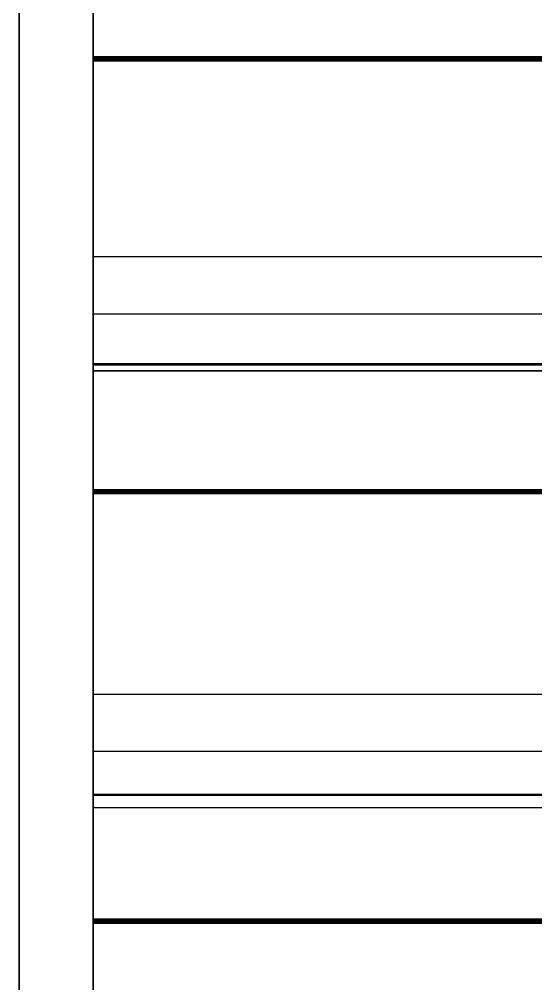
# Model space of a CAD drawing. Header units: millimetres. Extents: x -85 to 1059, y -155 to 155.
# Drawn here: x 1000 to 1003.5, y -56.87 to -50.34 of the extents above; entities that cross this region are included whole.
import ezdxf

# ---------------------------------------------------------------- set-up
doc = ezdxf.new("R2010")
doc.units = ezdxf.units.MM
doc.header["$MEASUREMENT"] = 0
doc.layers.add('Default', color=7, linetype='Continuous', true_color=0x000000)

msp = doc.modelspace()

# ---------------------------------------------------------------- linework, layer by layer
at = {"layer": 'Default'}
for points, knots in [([(1000, 0, -154), (1000, -154, -154), (1000, -154), (1000, -154, 154), (1000, 0, 154), (1000, 154, 154), (1000, 154), (1000, 154, -154), (1000, 0, -154)], [0, 0, 0, 241.902634, 241.902634, 483.805269, 483.805269, 725.707903, 725.707903, 967.610537, 967.610537, 967.610537]), ([(1000, 0, -150), (1000, -150, -150), (1000, -150), (1000, -150, 150), (1000, 0, 150), (1000, 150, 150), (1000, 150), (1000, 150, -150), (1000, 0, -150)], [0, 0, 0, 235.619449, 235.619449, 471.238898, 471.238898, 706.858347, 706.858347, 942.477796, 942.477796, 942.477796])]:
    msp.add_rational_spline(points, [1, 0.707106781187, 1, 0.707106781187, 1, 0.707106781187, 1, 0.707106781187, 1], degree=2, knots=knots, dxfattribs=at)
for points, degree, knots in [([(1000.5, 0.0018, 150.0005), (1000.5, 82.8446, 150.0005), (1000.5, 150.0018, 82.8432), (1000.5, 150.0018, 0.0004), (1000.5, 150.0018, -82.8427), (1000.5, 82.8446, -150), (1000.5, 0.0018, -150), (1000.5, -82.8411, -150), (1000.5, -149.9983, -82.8427), (1000.5, -149.9983, 0.0004), (1000.5, -149.9983, 82.8432), (1000.5, -82.8411, 150.0005), (1000.5, 0.0018, 150.0005)], 3, [-5, -5, -5, -5, -4, -4, -4, -3, -3, -3, -2, -2, -2, -1, -1, -1, -1]), ([(1000.5, 0.3488, 139.7504), (1000.5, -76.9709, 139.7504), (1000.5, -139.6511, 77.0702), (1000.5, -139.6511, -0.2498), (1000.5, -139.6511, -77.5699), (1000.5, -76.9709, -140.2497), (1000.5, 0.3488, -140.2497), (1000.5, 77.6689, -140.2497), (1000.5, 140.349, -77.5699), (1000.5, 140.349, -0.2498), (1000.5, 140.349, 77.0702), (1000.5, 77.6689, 139.7504), (1000.5, 0.3488, 139.7504)], 3, [20636, 20636, 20636, 20636, 20637, 20637, 20637, 20638, 20638, 20638, 20639, 20639, 20639, 20640, 20640, 20640, 20640]), ([(1000.5, 0.0018, 140.0004), (1000.5, -77.318, 140.0004), (1000.5, -139.9981, 77.3202), (1000.5, -139.9981, 0.0002), (1000.5, -139.9981, -77.3199), (1000.5, -77.318, -139.9997), (1000.5, 0.0018, -139.9997), (1000.5, 77.3215, -139.9997), (1000.5, 140.002, -77.3199), (1000.5, 140.002, 0.0002), (1000.5, 140.002, 77.3202), (1000.5, 77.3215, 140.0004), (1000.5, 0.0018, 140.0004)], 3, [-1, -1, -1, -1, 0, 0, 0, 1, 1, 1, 2, 2, 2, 3, 3, 3, 3]), ([(1000.5, -49.7414, -144.7654), (1000.5, -49.8805, -144.7169), (1000.5, -50.0197, -144.6684), (1000.5, -50.167, -144.6169), (1000.5, -50.3143, -144.5654), (1000.5, -50.4533, -144.5163), (1000.5, -50.5923, -144.4673)], 2, [11490, 11490, 11490, 11491, 11491, 11492, 11492, 11493, 11493, 11493]), ([(1000.5, -50.5923, 143.9677), (1000.5, -50.4533, 144.0167), (1000.5, -50.3143, 144.0658), (1000.5, -50.167, 144.1173), (1000.5, -50.0197, 144.1688), (1000.5, -49.8805, 144.2171), (1000.5, -49.7414, 144.2654)], 2, [19597, 19597, 19597, 19598, 19598, 19599, 19599, 19600, 19600, 19600]), ([(1000.5, -51.9452, 145.6582), (1000.5, -51.9394, 145.651), (1000.5, -51.9335, 145.6437), (1000.5, -51.8993, 145.6025), (1000.5, -51.8651, 145.5612), (1000.5, -51.8311, 145.5199), (1000.5, -51.797, 145.4786), (1000.5, -51.7635, 145.4375), (1000.5, -51.73, 145.3964), (1000.5, -51.6966, 145.3557), (1000.5, -51.6633, 145.315), (1000.5, -51.6302, 145.274), (1000.5, -51.597, 145.2331), (1000.5, -51.5642, 145.1927), (1000.5, -51.5314, 145.1523), (1000.5, -51.4987, 145.1118), (1000.5, -51.4661, 145.0712), (1000.5, -51.4338, 145.0311), (1000.5, -51.4016, 144.9911), (1000.5, -51.3696, 144.9511), (1000.5, -51.3377, 144.911), (1000.5, -51.3059, 144.8713), (1000.5, -51.2742, 144.8317), (1000.5, -51.2426, 144.7918), (1000.5, -51.2111, 144.7519), (1000.5, -51.18, 144.7126), (1000.5, -51.149, 144.6733), (1000.5, -51.1181, 144.6337), (1000.5, -51.0872, 144.5942), (1000.5, -51.0565, 144.5551), (1000.5, -51.0258, 144.5159), (1000.5, -50.9953, 144.4769), (1000.5, -50.9648, 144.438), (1000.5, -50.9346, 144.3991), (1000.5, -50.9045, 144.3603), (1000.5, -50.8747, 144.3217), (1000.5, -50.8449, 144.2831), (1000.5, -50.8152, 144.2445), (1000.5, -50.7856, 144.2058), (1000.5, -50.7563, 144.1675), (1000.5, -50.727, 144.1293), (1000.5, -50.6979, 144.0912), (1000.5, -50.6688, 144.0531), (1000.5, -50.6424, 144.0183), (1000.5, -50.6159, 143.9836)], 2, [19566, 19566, 19566, 19567.045455, 19567.045455, 19568.090909, 19568.090909, 19569.136364, 19569.136364, 19570.181818, 19570.181818, 19571.227273, 19571.227273, 19572.272727, 19572.272727, 19573.318182, 19573.318182, 19574.363636, 19574.363636, 19575.409091, 19575.409091, 19576.454545, 19576.454545, 19577.5, 19577.5, 19578.545455, 19578.545455, 19579.590909, 19579.590909, 19580.636364, 19580.636364, 19581.681818, 19581.681818, 19582.727273, 19582.727273, 19583.772727, 19583.772727, 19584.818182, 19584.818182, 19585.863636, 19585.863636, 19586.909091, 19586.909091, 19587.954545, 19587.954545, 19589, 19589, 19589]), ([(1000.5, -50.6198, -144.4881), (1000.5, -50.6443, -144.5206), (1000.5, -50.6688, -144.553), (1000.5, -50.6979, -144.5911), (1000.5, -50.727, -144.6292), (1000.5, -50.7563, -144.6675), (1000.5, -50.7856, -144.7058), (1000.5, -50.8152, -144.744), (1000.5, -50.8449, -144.7823), (1000.5, -50.8747, -144.8211), (1000.5, -50.9045, -144.8599), (1000.5, -50.9346, -144.8987), (1000.5, -50.9648, -144.9375), (1000.5, -50.9953, -144.9765), (1000.5, -51.0258, -145.0155), (1000.5, -51.0565, -145.0547), (1000.5, -51.0872, -145.0938), (1000.5, -51.1181, -145.1332), (1000.5, -51.149, -145.1725), (1000.5, -51.18, -145.212), (1000.5, -51.2111, -145.2515), (1000.5, -51.2426, -145.2912), (1000.5, -51.2742, -145.3309), (1000.5, -51.3059, -145.3709), (1000.5, -51.3377, -145.411), (1000.5, -51.3696, -145.4508), (1000.5, -51.4016, -145.4907), (1000.5, -51.4338, -145.5311), (1000.5, -51.4661, -145.5715), (1000.5, -51.4987, -145.6117), (1000.5, -51.5314, -145.6519), (1000.5, -51.5642, -145.6925), (1000.5, -51.597, -145.7331), (1000.5, -51.6302, -145.7738), (1000.5, -51.6633, -145.8146), (1000.5, -51.6966, -145.8555), (1000.5, -51.73, -145.8964), (1000.5, -51.7635, -145.9375), (1000.5, -51.797, -145.9786), (1000.5, -51.8311, -146.0197), (1000.5, -51.8651, -146.0608), (1000.5, -51.8993, -146.1022), (1000.5, -51.9335, -146.1437), (1000.5, -51.9394, -146.1507), (1000.5, -51.9452, -146.1578)], 2, [11502, 11502, 11502, 11503, 11503, 11504, 11504, 11505, 11505, 11506, 11506, 11507, 11507, 11508, 11508, 11509, 11509, 11510, 11510, 11511, 11511, 11512, 11512, 11513, 11513, 11514, 11514, 11515, 11515, 11516, 11516, 11517, 11517, 11518, 11518, 11519, 11519, 11520, 11520, 11521, 11521, 11522, 11522, 11523, 11523, 11524, 11524, 11524]), ([(1000.5, -52.7192, -145.8597), (1000.5, -52.7192, -145.8059), (1000.5, -52.7192, -145.7521), (1000.5, -52.7188, -145.6988), (1000.5, -52.7185, -145.6456), (1000.5, -52.7181, -145.5925), (1000.5, -52.7178, -145.5394), (1000.5, -52.7172, -145.4866), (1000.5, -52.7167, -145.4339), (1000.5, -52.7162, -145.3813), (1000.5, -52.7156, -145.3288), (1000.5, -52.7149, -145.2766), (1000.5, -52.7142, -145.2244), (1000.5, -52.7134, -145.1725), (1000.5, -52.7125, -145.1206), (1000.5, -52.7116, -145.0691), (1000.5, -52.7107, -145.0176), (1000.5, -52.7097, -144.9663), (1000.5, -52.7086, -144.915), (1000.5, -52.7077, -144.8642), (1000.5, -52.7068, -144.8134), (1000.5, -52.7056, -144.7627), (1000.5, -52.7044, -144.7121), (1000.5, -52.7031, -144.6617), (1000.5, -52.7019, -144.6112), (1000.5, -52.7005, -144.5613), (1000.5, -52.6991, -144.5114), (1000.5, -52.6975, -144.4616), (1000.5, -52.6959, -144.4119), (1000.5, -52.6945, -144.3623), (1000.5, -52.6931, -144.3128), (1000.5, -52.6913, -144.2637), (1000.5, -52.6895, -144.2147), (1000.5, -52.6878, -144.166), (1000.5, -52.686, -144.1173), (1000.5, -52.6843, -144.0687), (1000.5, -52.6825, -144.02), (1000.5, -52.6807, -143.9718), (1000.5, -52.679, -143.9237), (1000.5, -52.6768, -143.8757), (1000.5, -52.6747, -143.8277), (1000.5, -52.6728, -143.7841), (1000.5, -52.6708, -143.7406)], 2, [11527, 11527, 11527, 11528.047619, 11528.047619, 11529.095238, 11529.095238, 11530.142857, 11530.142857, 11531.190476, 11531.190476, 11532.238095, 11532.238095, 11533.285714, 11533.285714, 11534.333333, 11534.333333, 11535.380952, 11535.380952, 11536.428571, 11536.428571, 11537.47619, 11537.47619, 11538.52381, 11538.52381, 11539.571429, 11539.571429, 11540.619048, 11540.619048, 11541.666667, 11541.666667, 11542.714286, 11542.714286, 11543.761905, 11543.761905, 11544.809524, 11544.809524, 11545.857143, 11545.857143, 11546.904762, 11546.904762, 11547.952381, 11547.952381, 11549, 11549, 11549]), ([(1000.5, -52.6708, -143.7406), (1000.5, -52.671, -143.7379), (1000.5, -52.6712, -143.7353), (1000.5, -52.6714, -143.7328), (1000.5, -52.6716, -143.7303)], 2, [11549, 11549, 11549, 11550, 11550, 11551, 11551, 11551]), ([(1000.5, -52.6716, 143.2304), (1000.5, -52.6714, 143.2329), (1000.5, -52.6712, 143.2353), (1000.5, -52.671, 143.2382), (1000.5, -52.6708, 143.241)], 2, [19539, 19539, 19539, 19540, 19540, 19541, 19541, 19541]), ([(1000.5, -52.6708, 143.241), (1000.5, -52.6728, 143.2845), (1000.5, -52.6747, 143.3281), (1000.5, -52.6768, 143.3759), (1000.5, -52.679, 143.4237), (1000.5, -52.6807, 143.472), (1000.5, -52.6825, 143.5204), (1000.5, -52.6843, 143.5689), (1000.5, -52.686, 143.6174), (1000.5, -52.6878, 143.6662), (1000.5, -52.6895, 143.7151), (1000.5, -52.6913, 143.7641), (1000.5, -52.6931, 143.8132), (1000.5, -52.6945, 143.8626), (1000.5, -52.6959, 143.912), (1000.5, -52.6975, 143.9619), (1000.5, -52.6991, 144.0118), (1000.5, -52.7005, 144.0617), (1000.5, -52.7019, 144.1116), (1000.5, -52.7031, 144.1619), (1000.5, -52.7044, 144.2122), (1000.5, -52.7056, 144.2628), (1000.5, -52.7068, 144.3134), (1000.5, -52.7077, 144.3644), (1000.5, -52.7086, 144.4154), (1000.5, -52.7097, 144.4667), (1000.5, -52.7107, 144.518), (1000.5, -52.7116, 144.5697), (1000.5, -52.7125, 144.6214), (1000.5, -52.7134, 144.6731), (1000.5, -52.7142, 144.7248), (1000.5, -52.7149, 144.777), (1000.5, -52.7156, 144.8292), (1000.5, -52.7162, 144.8817), (1000.5, -52.7167, 144.9343), (1000.5, -52.7172, 144.987), (1000.5, -52.7178, 145.0398), (1000.5, -52.7181, 145.0927), (1000.5, -52.7185, 145.1456), (1000.5, -52.7188, 145.1991), (1000.5, -52.7192, 145.2525), (1000.5, -52.7192, 145.3063), (1000.5, -52.7192, 145.3601)], 2, [19541, 19541, 19541, 19542.047619, 19542.047619, 19543.095238, 19543.095238, 19544.142857, 19544.142857, 19545.190476, 19545.190476, 19546.238095, 19546.238095, 19547.285714, 19547.285714, 19548.333333, 19548.333333, 19549.380952, 19549.380952, 19550.428571, 19550.428571, 19551.47619, 19551.47619, 19552.52381, 19552.52381, 19553.571429, 19553.571429, 19554.619048, 19554.619048, 19555.666667, 19555.666667, 19556.714286, 19556.714286, 19557.761905, 19557.761905, 19558.809524, 19558.809524, 19559.857143, 19559.857143, 19560.904762, 19560.904762, 19561.952381, 19561.952381, 19563, 19563, 19563]), ([(1000.5, -52.679, -143.7131), (1000.5, -52.8172, -143.6619), (1000.5, -52.9555, -143.6107), (1000.5, -53.1016, -143.5564), (1000.5, -53.2476, -143.5021), (1000.5, -53.3856, -143.4502), (1000.5, -53.5235, -143.3984)], 2, [11557, 11557, 11557, 11558, 11558, 11559, 11559, 11560, 11560, 11560]), ([(1000.5, -53.5235, 142.8984), (1000.5, -53.3856, 142.9503), (1000.5, -53.2476, 143.0021), (1000.5, -53.1016, 143.0566), (1000.5, -52.9555, 143.1112), (1000.5, -52.8172, 143.1625), (1000.5, -52.679, 143.2138)], 2, [19530, 19530, 19530, 19531, 19531, 19532, 19532, 19533, 19533, 19533]), ([(1000.5, -53.5436, 142.9097), (1000.5, -53.5419, 142.9081), (1000.5, -53.5401, 142.9065), (1000.5, -53.5385, 142.9051), (1000.5, -53.5369, 142.9037)], 2, [19523, 19523, 19523, 19524, 19524, 19525, 19525, 19525]), ([(1000.5, -53.5514, 142.9189), (1000.5, -53.5493, 142.9164), (1000.5, -53.5471, 142.914), (1000.5, -53.5454, 142.9118), (1000.5, -53.5436, 142.9097)], 2, [19521, 19521, 19521, 19522, 19522, 19523, 19523, 19523]), ([(1000.5, -53.5514, -143.4185), (1000.5, -53.5766, -143.4504), (1000.5, -53.6018, -143.4823), (1000.5, -53.6318, -143.5197), (1000.5, -53.6618, -143.5571), (1000.5, -53.6918, -143.5949), (1000.5, -53.7218, -143.6326), (1000.5, -53.7521, -143.6704), (1000.5, -53.7824, -143.7081), (1000.5, -53.8131, -143.7462), (1000.5, -53.8438, -143.7843), (1000.5, -53.8747, -143.8224), (1000.5, -53.9056, -143.8605), (1000.5, -53.9368, -143.899), (1000.5, -53.968, -143.9374), (1000.5, -53.9996, -143.9761), (1000.5, -54.0312, -144.0147), (1000.5, -54.0627, -144.0533), (1000.5, -54.0943, -144.0919), (1000.5, -54.1264, -144.1307), (1000.5, -54.1585, -144.1695), (1000.5, -54.1906, -144.2087), (1000.5, -54.2227, -144.2479), (1000.5, -54.2553, -144.287), (1000.5, -54.288, -144.3262), (1000.5, -54.321, -144.3655), (1000.5, -54.3539, -144.4049), (1000.5, -54.3869, -144.4445), (1000.5, -54.4199, -144.4842), (1000.5, -54.4533, -144.5237), (1000.5, -54.4866, -144.5632), (1000.5, -54.5203, -144.6033), (1000.5, -54.554, -144.6433), (1000.5, -54.5878, -144.6832), (1000.5, -54.6217, -144.7231), (1000.5, -54.6559, -144.7635), (1000.5, -54.6901, -144.8038), (1000.5, -54.7245, -144.8441), (1000.5, -54.7589, -144.8843), (1000.5, -54.7937, -144.9248), (1000.5, -54.8284, -144.9654), (1000.5, -54.8635, -145.006), (1000.5, -54.8986, -145.0466), (1000.5, -54.9048, -145.0536), (1000.5, -54.911, -145.0607)], 2, [11569, 11569, 11569, 11570, 11570, 11571, 11571, 11572, 11572, 11573, 11573, 11574, 11574, 11575, 11575, 11576, 11576, 11577, 11577, 11578, 11578, 11579, 11579, 11580, 11580, 11581, 11581, 11582, 11582, 11583, 11583, 11584, 11584, 11585, 11585, 11586, 11586, 11587, 11587, 11588, 11588, 11589, 11589, 11590, 11590, 11591, 11591, 11591]), ([(1000.5, -54.911, 144.5611), (1000.5, -54.9048, 144.554), (1000.5, -54.8986, 144.547), (1000.5, -54.8635, 144.5064), (1000.5, -54.8284, 144.4658), (1000.5, -54.7937, 144.4253), (1000.5, -54.7589, 144.3847), (1000.5, -54.7245, 144.3445), (1000.5, -54.6901, 144.3042), (1000.5, -54.6559, 144.264), (1000.5, -54.6217, 144.2238), (1000.5, -54.5878, 144.1838), (1000.5, -54.554, 144.1437), (1000.5, -54.5203, 144.1039), (1000.5, -54.4866, 144.064), (1000.5, -54.4533, 144.0241), (1000.5, -54.4199, 143.9843), (1000.5, -54.3869, 143.9449), (1000.5, -54.3539, 143.9056), (1000.5, -54.321, 143.8659), (1000.5, -54.288, 143.8262), (1000.5, -54.2553, 143.7871), (1000.5, -54.2227, 143.7479), (1000.5, -54.1906, 143.7089), (1000.5, -54.1585, 143.67), (1000.5, -54.1264, 143.631), (1000.5, -54.0943, 143.592), (1000.5, -54.0627, 143.5534), (1000.5, -54.0312, 143.5147), (1000.5, -53.9996, 143.4763), (1000.5, -53.968, 143.4378), (1000.5, -53.9368, 143.3995), (1000.5, -53.9056, 143.3613), (1000.5, -53.8747, 143.323), (1000.5, -53.8438, 143.2847), (1000.5, -53.8131, 143.2466), (1000.5, -53.7824, 143.2085), (1000.5, -53.7521, 143.1706), (1000.5, -53.7218, 143.1327), (1000.5, -53.6918, 143.0949), (1000.5, -53.6618, 143.0572), (1000.5, -53.6318, 143.02), (1000.5, -53.6018, 142.9827), (1000.5, -53.5766, 142.9508), (1000.5, -53.5514, 142.9189)], 2, [19499, 19499, 19499, 19500, 19500, 19501, 19501, 19502, 19502, 19503, 19503, 19504, 19504, 19505, 19505, 19506, 19506, 19507, 19507, 19508, 19508, 19509, 19509, 19510, 19510, 19511, 19511, 19512, 19512, 19513, 19513, 19514, 19514, 19515, 19515, 19516, 19516, 19517, 19517, 19518, 19518, 19519, 19519, 19520, 19520, 19521, 19521, 19521]), ([(1000.5, -55.6786, -144.7654), (1000.5, -55.6785, -144.7562), (1000.5, -55.6783, -144.747), (1000.5, -55.6772, -144.6932), (1000.5, -55.6762, -144.6394), (1000.5, -55.6747, -144.586), (1000.5, -55.6733, -144.5326), (1000.5, -55.6717, -144.4796), (1000.5, -55.6702, -144.4267), (1000.5, -55.6686, -144.374), (1000.5, -55.667, -144.3212), (1000.5, -55.6654, -144.2687), (1000.5, -55.6638, -144.2161), (1000.5, -55.6622, -144.1641), (1000.5, -55.6606, -144.112), (1000.5, -55.6587, -144.0602), (1000.5, -55.6568, -144.0083), (1000.5, -55.6548, -143.9568), (1000.5, -55.6529, -143.9053), (1000.5, -55.6508, -143.854), (1000.5, -55.6486, -143.8027), (1000.5, -55.6465, -143.7519), (1000.5, -55.6444, -143.7011), (1000.5, -55.6423, -143.6504), (1000.5, -55.6402, -143.5998), (1000.5, -55.6377, -143.5495), (1000.5, -55.6352, -143.4993), (1000.5, -55.6329, -143.4494), (1000.5, -55.6307, -143.3994), (1000.5, -55.6282, -143.3495), (1000.5, -55.6257, -143.2996), (1000.5, -55.6231, -143.2504), (1000.5, -55.6204, -143.2012), (1000.5, -55.618, -143.1521), (1000.5, -55.6155, -143.1031), (1000.5, -55.6127, -143.0542), (1000.5, -55.6098, -143.0054), (1000.5, -55.607, -142.9569), (1000.5, -55.6042, -142.9084), (1000.5, -55.6014, -142.8602), (1000.5, -55.5985, -142.8121), (1000.5, -55.5954, -142.7643), (1000.5, -55.5922, -142.7165), (1000.5, -55.5897, -142.6759), (1000.5, -55.5873, -142.6353)], 2, [11593, 11593, 11593, 11594, 11594, 11595, 11595, 11596, 11596, 11597, 11597, 11598, 11598, 11599, 11599, 11600, 11600, 11601, 11601, 11602, 11602, 11603, 11603, 11604, 11604, 11605, 11605, 11606, 11606, 11607, 11607, 11608, 11608, 11609, 11609, 11610, 11610, 11611, 11611, 11612, 11612, 11613, 11613, 11614, 11614, 11615, 11615, 11615]), ([(1000.5, -55.5873, -142.6353), (1000.5, -55.5873, -142.6323), (1000.5, -55.5873, -142.6293), (1000.5, -55.5873, -142.6265), (1000.5, -55.5873, -142.6237)], 2, [11615, 11615, 11615, 11616, 11616, 11617, 11617, 11617]), ([(1000.5, -55.5873, -142.6237), (1000.5, -55.5874, -142.6214), (1000.5, -55.5876, -142.6191), (1000.5, -55.5878, -142.6168), (1000.5, -55.588, -142.6145)], 2, [11617, 11617, 11617, 11618, 11618, 11619, 11619, 11619]), ([(1000.5, -55.5873, 142.1241), (1000.5, -55.5873, 142.1269), (1000.5, -55.5873, 142.1297), (1000.5, -55.5873, 142.1327), (1000.5, -55.5873, 142.1357)], 2, [19473, 19473, 19473, 19474, 19474, 19475, 19475, 19475]), ([(1000.5, -55.5873, 142.1357), (1000.5, -55.5897, 142.1763), (1000.5, -55.5922, 142.2169), (1000.5, -55.5954, 142.2647), (1000.5, -55.5985, 142.3125), (1000.5, -55.6014, 142.3608), (1000.5, -55.6042, 142.4091), (1000.5, -55.607, 142.4575), (1000.5, -55.6098, 142.5058), (1000.5, -55.6127, 142.5545), (1000.5, -55.6155, 142.6032), (1000.5, -55.618, 142.6524), (1000.5, -55.6204, 142.7016), (1000.5, -55.6231, 142.751), (1000.5, -55.6257, 142.8004), (1000.5, -55.6282, 142.8499), (1000.5, -55.6307, 142.8995), (1000.5, -55.6329, 142.9494), (1000.5, -55.6352, 142.9993), (1000.5, -55.6377, 143.0498), (1000.5, -55.6402, 143.1002), (1000.5, -55.6423, 143.1508), (1000.5, -55.6444, 143.2015), (1000.5, -55.6465, 143.2524), (1000.5, -55.6486, 143.3034), (1000.5, -55.6508, 143.3546), (1000.5, -55.6529, 143.4057), (1000.5, -55.6548, 143.4572), (1000.5, -55.6568, 143.5087), (1000.5, -55.6587, 143.5606), (1000.5, -55.6606, 143.6125), (1000.5, -55.6622, 143.6647), (1000.5, -55.6638, 143.7169), (1000.5, -55.6654, 143.7691), (1000.5, -55.667, 143.8213), (1000.5, -55.6686, 143.874), (1000.5, -55.6702, 143.9268), (1000.5, -55.6717, 143.9799), (1000.5, -55.6733, 144.033), (1000.5, -55.6747, 144.0864), (1000.5, -55.6762, 144.1399), (1000.5, -55.6772, 144.1935), (1000.5, -55.6783, 144.2471), (1000.5, -55.6785, 144.2564), (1000.5, -55.6786, 144.2658)], 2, [19475, 19475, 19475, 19476, 19476, 19477, 19477, 19478, 19478, 19479, 19479, 19480, 19480, 19481, 19481, 19482, 19482, 19483, 19483, 19484, 19484, 19485, 19485, 19486, 19486, 19487, 19487, 19488, 19488, 19489, 19489, 19490, 19490, 19491, 19491, 19492, 19492, 19493, 19493, 19494, 19494, 19495, 19495, 19496, 19496, 19497, 19497, 19497]), ([(1000.5, -55.5943, -142.6018), (1000.5, -55.7315, -142.5477), (1000.5, -55.8688, -142.4935), (1000.5, -56.0138, -142.4362), (1000.5, -56.1588, -142.3788), (1000.5, -56.2955, -142.3242), (1000.5, -56.4322, -142.2695)], 2, [11624, 11624, 11624, 11625, 11625, 11626, 11626, 11627, 11627, 11627]), ([(1000.5, -56.4322, 141.7699), (1000.5, -56.2955, 141.8246), (1000.5, -56.1588, 141.8793), (1000.5, -56.0138, 141.9368), (1000.5, -55.8688, 141.9943), (1000.5, -55.7315, 142.0481), (1000.5, -55.5943, 142.1019)], 2, [19463, 19463, 19463, 19464, 19464, 19465, 19465, 19466, 19466, 19466]), ([(1000.5, -56.4604, -142.2892), (1000.5, -56.4865, -142.3206), (1000.5, -56.5126, -142.352), (1000.5, -56.5431, -142.3889), (1000.5, -56.5736, -142.4258), (1000.5, -56.6045, -142.4628), (1000.5, -56.6354, -142.4999), (1000.5, -56.6664, -142.5371), (1000.5, -56.6975, -142.5743), (1000.5, -56.729, -142.6117), (1000.5, -56.7606, -142.6491), (1000.5, -56.7923, -142.6865), (1000.5, -56.8241, -142.7239), (1000.5, -56.8558, -142.7616), (1000.5, -56.8876, -142.7994), (1000.5, -56.9199, -142.8373), (1000.5, -56.9522, -142.8752), (1000.5, -56.9846, -142.9133), (1000.5, -57.0171, -142.9514), (1000.5, -57.0499, -142.9897), (1000.5, -57.0827, -143.028), (1000.5, -57.1157, -143.0664), (1000.5, -57.1487, -143.1049), (1000.5, -57.1822, -143.1433), (1000.5, -57.2157, -143.1818), (1000.5, -57.2492, -143.2204), (1000.5, -57.2827, -143.259), (1000.5, -57.3168, -143.298), (1000.5, -57.3508, -143.337), (1000.5, -57.3848, -143.3758), (1000.5, -57.4189, -143.4146), (1000.5, -57.4533, -143.4539), (1000.5, -57.4877, -143.4933), (1000.5, -57.5226, -143.5326), (1000.5, -57.5575, -143.5719), (1000.5, -57.5924, -143.6113), (1000.5, -57.6274, -143.6506), (1000.5, -57.6627, -143.6905), (1000.5, -57.6979, -143.7303), (1000.5, -57.7334, -143.7702), (1000.5, -57.7688, -143.8101), (1000.5, -57.8048, -143.8499), (1000.5, -57.8408, -143.8898), (1000.5, -57.847, -143.8967), (1000.5, -57.8532, -143.9036)], 2, [11636, 11636, 11636, 11637, 11637, 11638, 11638, 11639, 11639, 11640, 11640, 11641, 11641, 11642, 11642, 11643, 11643, 11644, 11644, 11645, 11645, 11646, 11646, 11647, 11647, 11648, 11648, 11649, 11649, 11650, 11650, 11651, 11651, 11652, 11652, 11653, 11653, 11654, 11654, 11655, 11655, 11656, 11656, 11657, 11657, 11658, 11658, 11658]), ([(1000.5, -57.8532, 143.404), (1000.5, -57.847, 143.3971), (1000.5, -57.8408, 143.3902), (1000.5, -57.8048, 143.3502), (1000.5, -57.7688, 143.3101), (1000.5, -57.7334, 143.2704), (1000.5, -57.6979, 143.2307), (1000.5, -57.6627, 143.1909), (1000.5, -57.6274, 143.151), (1000.5, -57.5924, 143.1117), (1000.5, -57.5575, 143.0723), (1000.5, -57.5226, 143.033), (1000.5, -57.4877, 142.9937), (1000.5, -57.4533, 142.9545), (1000.5, -57.4189, 142.9154), (1000.5, -57.3848, 142.8762), (1000.5, -57.3508, 142.837), (1000.5, -57.3168, 142.7984), (1000.5, -57.2827, 142.7598), (1000.5, -57.2492, 142.7208), (1000.5, -57.2157, 142.6818), (1000.5, -57.1822, 142.6434), (1000.5, -57.1487, 142.6049), (1000.5, -57.1157, 142.5665), (1000.5, -57.0827, 142.528), (1000.5, -57.0499, 142.4899), (1000.5, -57.0171, 142.4518), (1000.5, -56.9846, 142.4137), (1000.5, -56.9522, 142.3756), (1000.5, -56.9199, 142.3377), (1000.5, -56.8876, 142.2998), (1000.5, -56.8558, 142.262), (1000.5, -56.8241, 142.2243), (1000.5, -56.7923, 142.1867), (1000.5, -56.7606, 142.1491), (1000.5, -56.729, 142.1117), (1000.5, -56.6975, 142.0743), (1000.5, -56.6664, 142.0371), (1000.5, -56.6354, 141.9999), (1000.5, -56.6045, 141.9629), (1000.5, -56.5736, 141.9258), (1000.5, -56.5431, 141.889), (1000.5, -56.5126, 141.8521), (1000.5, -56.4865, 141.8209), (1000.5, -56.4604, 141.7896)], 2, [19432, 19432, 19432, 19433, 19433, 19434, 19434, 19435, 19435, 19436, 19436, 19437, 19437, 19438, 19438, 19439, 19439, 19440, 19440, 19441, 19441, 19442, 19442, 19443, 19443, 19444, 19444, 19445, 19445, 19446, 19446, 19447, 19447, 19448, 19448, 19449, 19449, 19450, 19450, 19451, 19451, 19452, 19452, 19453, 19453, 19454, 19454, 19454])]:
    msp.add_open_spline(points, degree=degree, knots=knots, dxfattribs=at)
for points in [[(1007, -50.5923, -144.4673), (1003.75, -50.5923, -144.4673), (1000.5, -50.5923, -144.4673)], [(1000.5, -50.5923, -144.4673), (1000.5, -50.5933, -144.4673), (1000.5, -50.5944, -144.4673)], [(1007, -50.5923, 143.9677), (1003.75, -50.5923, 143.9677), (1000.5, -50.5923, 143.9677)], [(1000.5, -50.5944, 143.9677), (1000.5, -50.5933, 143.9677), (1000.5, -50.5923, 143.9677)], [(1007, -50.5944, -144.4673), (1003.75, -50.5944, -144.4673), (1000.5, -50.5944, -144.4673)], [(1000.5, -50.5944, -144.4673), (1000.5, -50.5956, -144.4675), (1000.5, -50.5969, -144.4676)], [(1007, -50.5944, 143.9677), (1003.75, -50.5944, 143.9677), (1000.5, -50.5944, 143.9677)], [(1000.5, -50.5969, 143.9681), (1000.5, -50.5956, 143.9679), (1000.5, -50.5944, 143.9677)], [(1007, -50.5969, -144.4676), (1003.75, -50.5969, -144.4676), (1000.5, -50.5969, -144.4676)], [(1000.5, -50.5969, -144.4676), (1000.5, -50.5983, -144.4682), (1000.5, -50.5997, -144.4687)], [(1007, -50.5969, 143.9681), (1003.75, -50.5969, 143.9681), (1000.5, -50.5969, 143.9681)], [(1000.5, -50.5997, 143.9688), (1000.5, -50.5983, 143.9684), (1000.5, -50.5969, 143.9681)], [(1007, -50.5997, -144.4687), (1003.75, -50.5997, -144.4687), (1000.5, -50.5997, -144.4687)], [(1000.5, -50.5997, -144.4687), (1000.5, -50.6011, -144.4696), (1000.5, -50.6025, -144.4705)], [(1007, -50.5997, 143.9688), (1003.75, -50.5997, 143.9688), (1000.5, -50.5997, 143.9688)], [(1000.5, -50.6025, 143.9709), (1000.5, -50.6011, 143.9698), (1000.5, -50.5997, 143.9688)], [(1007, -50.6025, -144.4705), (1003.75, -50.6025, -144.4705), (1000.5, -50.6025, -144.4705)], [(1000.5, -50.6025, -144.4705), (1000.5, -50.6041, -144.4715), (1000.5, -50.6057, -144.4726)], [(1007, -50.6025, 143.9709), (1003.75, -50.6025, 143.9709), (1000.5, -50.6025, 143.9709)], [(1000.5, -50.6057, 143.973), (1000.5, -50.6041, 143.9719), (1000.5, -50.6025, 143.9709)], [(1007, -50.6057, -144.4726), (1003.75, -50.6057, -144.4726), (1000.5, -50.6057, -144.4726)], [(1000.5, -50.6057, -144.4726), (1000.5, -50.6071, -144.4742), (1000.5, -50.6085, -144.4758)], [(1007, -50.6057, 143.973), (1003.75, -50.6057, 143.973), (1000.5, -50.6057, 143.973)], [(1000.5, -50.6085, 143.9758), (1000.5, -50.6071, 143.9744), (1000.5, -50.6057, 143.973)], [(1007, -50.6085, -144.4758), (1003.75, -50.6085, -144.4758), (1000.5, -50.6085, -144.4758)], [(1000.5, -50.6085, -144.4758), (1000.5, -50.6103, -144.4775), (1000.5, -50.612, -144.4793)], [(1007, -50.6085, 143.9758), (1003.75, -50.6085, 143.9758), (1000.5, -50.6085, 143.9758)], [(1000.5, -50.612, 143.9797), (1000.5, -50.6103, 143.9778), (1000.5, -50.6085, 143.9758)], [(1007, -50.612, -144.4793), (1003.75, -50.612, -144.4793), (1000.5, -50.612, -144.4793)], [(1000.5, -50.612, -144.4793), (1000.5, -50.614, -144.4814), (1000.5, -50.6159, -144.4835)], [(1007, -50.612, 143.9797), (1003.75, -50.612, 143.9797), (1000.5, -50.612, 143.9797)], [(1000.5, -50.6159, 143.9836), (1000.5, -50.614, 143.9816), (1000.5, -50.612, 143.9797)], [(1007, -50.6159, -144.4835), (1003.75, -50.6159, -144.4835), (1000.5, -50.6159, -144.4835)], [(1000.5, -50.6159, -144.4835), (1000.5, -50.6179, -144.4858), (1000.5, -50.6198, -144.4881)], [(1007, -50.6159, 143.9836), (1003.75, -50.6159, 143.9836), (1000.5, -50.6159, 143.9836)], [(1007, -50.6198, -144.4881), (1003.75, -50.6198, -144.4881), (1000.5, -50.6198, -144.4881)], [(1007, -51.9452, -146.1578), (1003.75, -51.9452, -146.1578), (1000.5, -51.9452, -146.1578)], [(1000.5, -51.9452, -146.1578), (1000.5, -52.1394, -146.0899), (1000.5, -52.3336, -146.022)], [(1007, -51.9452, 145.6582), (1003.75, -51.9452, 145.6582), (1000.5, -51.9452, 145.6582)], [(1000.5, -52.3336, 145.5224), (1000.5, -52.1394, 145.5903), (1000.5, -51.9452, 145.6582)], [(1007, -52.3336, -146.022), (1003.75, -52.3336, -146.022), (1000.5, -52.3336, -146.022)], [(1000.5, -52.3336, -146.022), (1000.5, -52.5266, -145.9502), (1000.5, -52.7195, -145.8784)], [(1007, -52.3336, 145.5224), (1003.75, -52.3336, 145.5224), (1000.5, -52.3336, 145.5224)], [(1000.5, -52.7195, 145.3788), (1000.5, -52.5266, 145.4506), (1000.5, -52.3336, 145.5224)], [(1007, -52.6708, -143.7406), (1003.75, -52.6708, -143.7406), (1000.5, -52.6708, -143.7406)], [(1007, -52.6708, 143.241), (1003.75, -52.6708, 143.241), (1000.5, -52.6708, 143.241)], [(1007, -52.6716, -143.7303), (1003.75, -52.6716, -143.7303), (1000.5, -52.6716, -143.7303)], [(1000.5, -52.6716, -143.7303), (1000.5, -52.6719, -143.728), (1000.5, -52.6723, -143.7258)], [(1007, -52.6716, 143.2304), (1003.75, -52.6716, 143.2304), (1000.5, -52.6716, 143.2304)], [(1000.5, -52.6723, 143.2262), (1000.5, -52.6719, 143.2283), (1000.5, -52.6716, 143.2304)], [(1007, -52.6723, -143.7258), (1003.75, -52.6723, -143.7258), (1000.5, -52.6723, -143.7258)], [(1000.5, -52.6723, -143.7258), (1000.5, -52.6726, -143.724), (1000.5, -52.673, -143.7222)], [(1007, -52.6723, 143.2262), (1003.75, -52.6723, 143.2262), (1000.5, -52.6723, 143.2262)], [(1000.5, -52.673, 143.2226), (1000.5, -52.6726, 143.2244), (1000.5, -52.6723, 143.2262)], [(1007, -52.673, -143.7222), (1003.75, -52.673, -143.7222), (1000.5, -52.673, -143.7222)], [(1000.5, -52.673, -143.7222), (1000.5, -52.6737, -143.7206), (1000.5, -52.6744, -143.7191)], [(1007, -52.673, 143.2226), (1003.75, -52.673, 143.2226), (1000.5, -52.673, 143.2226)], [(1000.5, -52.6744, 143.2191), (1000.5, -52.6737, 143.2209), (1000.5, -52.673, 143.2226)], [(1007, -52.6744, -143.7191), (1003.75, -52.6744, -143.7191), (1000.5, -52.6744, -143.7191)], [(1000.5, -52.6744, -143.7191), (1000.5, -52.6751, -143.7178), (1000.5, -52.6758, -143.7166)], [(1007, -52.6744, 143.2191), (1003.75, -52.6744, 143.2191), (1000.5, -52.6744, 143.2191)], [(1000.5, -52.6758, 143.217), (1000.5, -52.6751, 143.218), (1000.5, -52.6744, 143.2191)], [(1007, -52.6758, -143.7166), (1003.75, -52.6758, -143.7166), (1000.5, -52.6758, -143.7166)], [(1000.5, -52.6758, -143.7166), (1000.5, -52.6765, -143.7155), (1000.5, -52.6772, -143.7145)], [(1007, -52.6758, 143.217), (1003.75, -52.6758, 143.217), (1000.5, -52.6758, 143.217)], [(1000.5, -52.6772, 143.2152), (1000.5, -52.6765, 143.2161), (1000.5, -52.6758, 143.217)], [(1007, -52.6772, -143.7145), (1003.75, -52.6772, -143.7145), (1000.5, -52.6772, -143.7145)], [(1000.5, -52.6772, -143.7145), (1000.5, -52.6781, -143.7138), (1000.5, -52.679, -143.7131)], [(1007, -52.6772, 143.2152), (1003.75, -52.6772, 143.2152), (1000.5, -52.6772, 143.2152)], [(1000.5, -52.679, 143.2138), (1000.5, -52.6781, 143.2145), (1000.5, -52.6772, 143.2152)], [(1007, -52.679, -143.7131), (1003.75, -52.679, -143.7131), (1000.5, -52.679, -143.7131)], [(1007, -52.679, 143.2138), (1003.75, -52.679, 143.2138), (1000.5, -52.679, 143.2138)], [(1007, -52.7192, -145.8597), (1003.75, -52.7192, -145.8597), (1000.5, -52.7192, -145.8597)], [(1000.5, -52.7195, -145.8784), (1000.5, -52.7194, -145.8691), (1000.5, -52.7192, -145.8597)], [(1007, -52.7192, 145.3601), (1003.75, -52.7192, 145.3601), (1000.5, -52.7192, 145.3601)], [(1000.5, -52.7192, 145.3601), (1000.5, -52.7194, 145.3695), (1000.5, -52.7195, 145.3788)], [(1007, -52.7195, -145.8784), (1003.75, -52.7195, -145.8784), (1000.5, -52.7195, -145.8784)], [(1007, -52.7195, 145.3788), (1003.75, -52.7195, 145.3788), (1000.5, -52.7195, 145.3788)], [(1007, -53.5235, -143.3984), (1003.75, -53.5235, -143.3984), (1000.5, -53.5235, -143.3984)], [(1000.5, -53.5235, -143.3984), (1000.5, -53.5246, -143.3984), (1000.5, -53.5256, -143.3984)], [(1007, -53.5235, 142.8984), (1003.75, -53.5235, 142.8984), (1000.5, -53.5235, 142.8984)], [(1000.5, -53.5256, 142.8981), (1000.5, -53.5246, 142.8983), (1000.5, -53.5235, 142.8984)], [(1007, -53.5256, -143.3984), (1003.75, -53.5256, -143.3984), (1000.5, -53.5256, -143.3984)], [(1000.5, -53.5256, -143.3984), (1000.5, -53.527, -143.3986), (1000.5, -53.5284, -143.3987)], [(1007, -53.5256, 142.8981), (1003.75, -53.5256, 142.8981), (1000.5, -53.5256, 142.8981)], [(1000.5, -53.5284, 142.8988), (1000.5, -53.527, 142.8984), (1000.5, -53.5256, 142.8981)], [(1007, -53.5284, -143.3987), (1003.75, -53.5284, -143.3987), (1000.5, -53.5284, -143.3987)], [(1000.5, -53.5284, -143.3987), (1000.5, -53.5297, -143.3991), (1000.5, -53.5309, -143.3994)], [(1007, -53.5284, 142.8988), (1003.75, -53.5284, 142.8988), (1000.5, -53.5284, 142.8988)], [(1000.5, -53.5309, 142.8998), (1000.5, -53.5297, 142.8993), (1000.5, -53.5284, 142.8988)], [(1007, -53.5309, -143.3994), (1003.75, -53.5309, -143.3994), (1000.5, -53.5309, -143.3994)], [(1000.5, -53.5309, -143.3994), (1000.5, -53.5323, -143.4001), (1000.5, -53.5337, -143.4008)], [(1007, -53.5309, 142.8998), (1003.75, -53.5309, 142.8998), (1000.5, -53.5309, 142.8998)], [(1000.5, -53.5337, 142.9016), (1000.5, -53.5323, 142.9007), (1000.5, -53.5309, 142.8998)], [(1007, -53.5337, -143.4008), (1003.75, -53.5337, -143.4008), (1000.5, -53.5337, -143.4008)], [(1000.5, -53.5337, -143.4008), (1000.5, -53.5353, -143.4021), (1000.5, -53.5369, -143.4033)], [(1007, -53.5337, 142.9016), (1003.75, -53.5337, 142.9016), (1000.5, -53.5337, 142.9016)], [(1000.5, -53.5369, 142.9037), (1000.5, -53.5353, 142.9027), (1000.5, -53.5337, 142.9016)], [(1007, -53.5369, -143.4033), (1003.75, -53.5369, -143.4033), (1000.5, -53.5369, -143.4033)], [(1000.5, -53.5369, -143.4033), (1000.5, -53.5385, -143.4047), (1000.5, -53.5401, -143.4061)], [(1007, -53.5369, 142.9037), (1003.75, -53.5369, 142.9037), (1000.5, -53.5369, 142.9037)], [(1007, -53.5401, -143.4061), (1003.75, -53.5401, -143.4061), (1000.5, -53.5401, -143.4061)], [(1000.5, -53.5401, -143.4061), (1000.5, -53.5419, -143.4079), (1000.5, -53.5436, -143.4097)], [(1007, -53.5436, -143.4097), (1003.75, -53.5436, -143.4097), (1000.5, -53.5436, -143.4097)], [(1000.5, -53.5436, -143.4097), (1000.5, -53.5454, -143.4118), (1000.5, -53.5471, -143.4139)], [(1007, -53.5436, 142.9097), (1003.75, -53.5436, 142.9097), (1000.5, -53.5436, 142.9097)], [(1007, -53.5471, -143.4139), (1003.75, -53.5471, -143.4139), (1000.5, -53.5471, -143.4139)], [(1000.5, -53.5471, -143.4139), (1000.5, -53.5493, -143.4162), (1000.5, -53.5514, -143.4185)], [(1007, -53.5514, -143.4185), (1003.75, -53.5514, -143.4185), (1000.5, -53.5514, -143.4185)], [(1007, -53.5514, 142.9189), (1003.75, -53.5514, 142.9189), (1000.5, -53.5514, 142.9189)], [(1007, -54.911, -145.0607), (1003.75, -54.911, -145.0607), (1000.5, -54.911, -145.0607)], [(1000.5, -54.911, -145.0607), (1000.5, -55.1036, -144.9889), (1000.5, -55.2962, -144.9171)], [(1007, -54.911, 144.5611), (1003.75, -54.911, 144.5611), (1000.5, -54.911, 144.5611)], [(1000.5, -55.2962, 144.4175), (1000.5, -55.1036, 144.4893), (1000.5, -54.911, 144.5611)], [(1007, -55.2962, -144.9171), (1003.75, -55.2962, -144.9171), (1000.5, -55.2962, -144.9171)], [(1000.5, -55.2962, -144.9171), (1000.5, -55.4874, -144.8412), (1000.5, -55.6786, -144.7654)], [(1007, -55.2962, 144.4175), (1003.75, -55.2962, 144.4175), (1000.5, -55.2962, 144.4175)], [(1000.5, -55.6786, 144.2658), (1000.5, -55.4874, 144.3416), (1000.5, -55.2962, 144.4175)], [(1007, -55.5873, -142.6353), (1003.75, -55.5873, -142.6353), (1000.5, -55.5873, -142.6353)], [(1007, -55.5873, -142.6237), (1003.75, -55.5873, -142.6237), (1000.5, -55.5873, -142.6237)], [(1007, -55.5873, 142.1241), (1003.75, -55.5873, 142.1241), (1000.5, -55.5873, 142.1241)], [(1000.5, -55.5876, 142.1188), (1000.5, -55.5874, 142.1214), (1000.5, -55.5873, 142.1241)], [(1007, -55.5873, 142.1357), (1003.75, -55.5873, 142.1357), (1000.5, -55.5873, 142.1357)], [(1007, -55.5876, 142.1188), (1003.75, -55.5876, 142.1188), (1000.5, -55.5876, 142.1188)], [(1000.5, -55.588, 142.1149), (1000.5, -55.5878, 142.1168), (1000.5, -55.5876, 142.1188)], [(1007, -55.588, -142.6145), (1003.75, -55.588, -142.6145), (1000.5, -55.588, -142.6145)], [(1000.5, -55.588, -142.6145), (1000.5, -55.5883, -142.6126), (1000.5, -55.5887, -142.6106)], [(1007, -55.588, 142.1149), (1003.75, -55.588, 142.1149), (1000.5, -55.588, 142.1149)], [(1000.5, -55.5887, 142.111), (1000.5, -55.5883, 142.113), (1000.5, -55.588, 142.1149)], [(1007, -55.5887, -142.6106), (1003.75, -55.5887, -142.6106), (1000.5, -55.5887, -142.6106)], [(1000.5, -55.5887, -142.6106), (1000.5, -55.589, -142.609), (1000.5, -55.5894, -142.6074)], [(1007, -55.5887, 142.111), (1003.75, -55.5887, 142.111), (1000.5, -55.5887, 142.111)], [(1000.5, -55.5894, 142.1079), (1000.5, -55.589, 142.1094), (1000.5, -55.5887, 142.111)], [(1007, -55.5894, -142.6074), (1003.75, -55.5894, -142.6074), (1000.5, -55.5894, -142.6074)], [(1000.5, -55.5894, -142.6074), (1000.5, -55.5901, -142.6064), (1000.5, -55.5908, -142.6053)], [(1007, -55.5894, 142.1079), (1003.75, -55.5894, 142.1079), (1000.5, -55.5894, 142.1079)], [(1000.5, -55.5908, 142.105), (1000.5, -55.5901, 142.1064), (1000.5, -55.5894, 142.1079)], [(1007, -55.5908, -142.6053), (1003.75, -55.5908, -142.6053), (1000.5, -55.5908, -142.6053)], [(1000.5, -55.5908, -142.6053), (1000.5, -55.5917, -142.6043), (1000.5, -55.5926, -142.6032)], [(1007, -55.5908, 142.105), (1003.75, -55.5908, 142.105), (1000.5, -55.5908, 142.105)], [(1000.5, -55.5926, 142.1033), (1000.5, -55.5917, 142.1041), (1000.5, -55.5908, 142.105)], [(1007, -55.5926, -142.6032), (1003.75, -55.5926, -142.6032), (1000.5, -55.5926, -142.6032)], [(1000.5, -55.5926, -142.6032), (1000.5, -55.5934, -142.6025), (1000.5, -55.5943, -142.6018)], [(1007, -55.5926, 142.1033), (1003.75, -55.5926, 142.1033), (1000.5, -55.5926, 142.1033)], [(1000.5, -55.5943, 142.1019), (1000.5, -55.5934, 142.1026), (1000.5, -55.5926, 142.1033)], [(1007, -55.5943, -142.6018), (1003.75, -55.5943, -142.6018), (1000.5, -55.5943, -142.6018)], [(1007, -55.5943, 142.1019), (1003.75, -55.5943, 142.1019), (1000.5, -55.5943, 142.1019)], [(1007, -55.6786, -144.7654), (1003.75, -55.6786, -144.7654), (1000.5, -55.6786, -144.7654)], [(1007, -55.6786, 144.2658), (1003.75, -55.6786, 144.2658), (1000.5, -55.6786, 144.2658)], [(1007, -56.4322, -142.2695), (1003.75, -56.4322, -142.2695), (1000.5, -56.4322, -142.2695)], [(1000.5, -56.4322, -142.2695), (1000.5, -56.4334, -142.2693), (1000.5, -56.4346, -142.2691)], [(1007, -56.4322, 141.7699), (1003.75, -56.4322, 141.7699), (1000.5, -56.4322, 141.7699)], [(1000.5, -56.4346, 141.7695), (1000.5, -56.4334, 141.7697), (1000.5, -56.4322, 141.7699)], [(1007, -56.4346, -142.2691), (1003.75, -56.4346, -142.2691), (1000.5, -56.4346, -142.2691)], [(1000.5, -56.4346, -142.2691), (1000.5, -56.4359, -142.2693), (1000.5, -56.4371, -142.2695)], [(1007, -56.4346, 141.7695), (1003.75, -56.4346, 141.7695), (1000.5, -56.4346, 141.7695)], [(1000.5, -56.4371, 141.7702), (1000.5, -56.4359, 141.7699), (1000.5, -56.4346, 141.7695)], [(1007, -56.4371, -142.2695), (1003.75, -56.4371, -142.2695), (1000.5, -56.4371, -142.2695)], [(1000.5, -56.4371, -142.2695), (1000.5, -56.4385, -142.27), (1000.5, -56.4399, -142.2705)], [(1007, -56.4371, 141.7702), (1003.75, -56.4371, 141.7702), (1000.5, -56.4371, 141.7702)], [(1000.5, -56.4399, 141.771), (1000.5, -56.4385, 141.7706), (1000.5, -56.4371, 141.7702)], [(1007, -56.4399, -142.2705), (1003.75, -56.4399, -142.2705), (1000.5, -56.4399, -142.2705)], [(1000.5, -56.4399, -142.2705), (1000.5, -56.4412, -142.2714), (1000.5, -56.4424, -142.2723)], [(1007, -56.4399, 141.771), (1003.75, -56.4399, 141.771), (1000.5, -56.4399, 141.771)], [(1000.5, -56.4424, 141.7724), (1000.5, -56.4412, 141.7717), (1000.5, -56.4399, 141.771)], [(1007, -56.4424, -142.2723), (1003.75, -56.4424, -142.2723), (1000.5, -56.4424, -142.2723)], [(1000.5, -56.4424, -142.2723), (1000.5, -56.444, -142.2734), (1000.5, -56.4456, -142.2744)], [(1007, -56.4424, 141.7724), (1003.75, -56.4424, 141.7724), (1000.5, -56.4424, 141.7724)], [(1000.5, -56.4456, 141.7748), (1000.5, -56.444, 141.7736), (1000.5, -56.4424, 141.7724)], [(1007, -56.4456, -142.2744), (1003.75, -56.4456, -142.2744), (1000.5, -56.4456, -142.2744)], [(1000.5, -56.4456, -142.2744), (1000.5, -56.4473, -142.2758), (1000.5, -56.4491, -142.2772)], [(1007, -56.4456, 141.7748), (1003.75, -56.4456, 141.7748), (1000.5, -56.4456, 141.7748)], [(1000.5, -56.4491, 141.7773), (1000.5, -56.4473, 141.7761), (1000.5, -56.4456, 141.7748)], [(1007, -56.4491, -142.2772), (1003.75, -56.4491, -142.2772), (1000.5, -56.4491, -142.2772)], [(1000.5, -56.4491, -142.2772), (1000.5, -56.4509, -142.279), (1000.5, -56.4526, -142.2808)], [(1007, -56.4491, 141.7773), (1003.75, -56.4491, 141.7773), (1000.5, -56.4491, 141.7773)], [(1000.5, -56.4526, 141.7808), (1000.5, -56.4509, 141.7791), (1000.5, -56.4491, 141.7773)], [(1007, -56.4526, -142.2808), (1003.75, -56.4526, -142.2808), (1000.5, -56.4526, -142.2808)], [(1000.5, -56.4526, -142.2808), (1000.5, -56.4547, -142.2825), (1000.5, -56.4569, -142.2843)], [(1007, -56.4526, 141.7808), (1003.75, -56.4526, 141.7808), (1000.5, -56.4526, 141.7808)], [(1000.5, -56.4569, 141.7847), (1000.5, -56.4547, 141.7828), (1000.5, -56.4526, 141.7808)], [(1007, -56.4569, -142.2843), (1003.75, -56.4569, -142.2843), (1000.5, -56.4569, -142.2843)], [(1000.5, -56.4569, -142.2843), (1000.5, -56.4586, -142.2868), (1000.5, -56.4604, -142.2892)], [(1007, -56.4569, 141.7847), (1003.75, -56.4569, 141.7847), (1000.5, -56.4569, 141.7847)], [(1000.5, -56.4604, 141.7896), (1000.5, -56.4586, 141.7872), (1000.5, -56.4569, 141.7847)], [(1007, -56.4604, -142.2892), (1003.75, -56.4604, -142.2892), (1000.5, -56.4604, -142.2892)], [(1007, -56.4604, 141.7896), (1003.75, -56.4604, 141.7896), (1000.5, -56.4604, 141.7896)]]:
    msp.add_open_spline(points, degree=2, dxfattribs=at)

doc.saveas('drawing.dxf')
